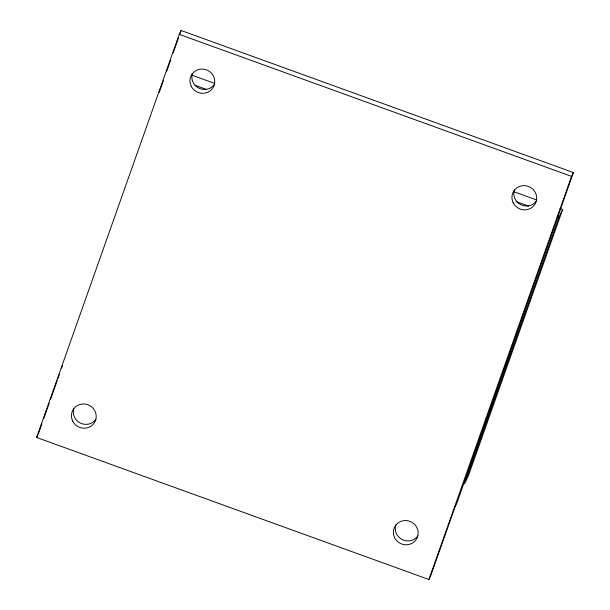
<?xml version="1.0" encoding="UTF-8"?>
<svg xmlns="http://www.w3.org/2000/svg" width="610" height="610" viewBox="0 0 610 610"><rect width="100%" height="100%" fill="white"/><g stroke="black" fill="none" stroke-linecap="round" stroke-linejoin="round"><path stroke-width="0.91" d="M36.592 437.462L179.256 34.351L181.117 30.5L573.408 172.538L456.737 503.608L454.877 507.451L430.744 575.649L428.883 579.5L36.592 437.462L38.079 434.381M38.453 433.611L41.945 423.744M43.851 418.361L49.25 403.103M50.516 399.512L57.188 380.671M57.82 378.879L59.406 374.387M61.633 368.112L62.586 365.421M159.202 92.415L163.335 80.749M166.507 71.774L170.632 60.108M173.179 52.933L178.577 37.675M179.843 34.091L181.117 30.5M428.883 579.5L571.547 176.389L573.408 172.538M562.679 209.398L558.951 217.099L464.561 483.821L468.282 476.12L562.679 209.398L559.995 208.429M179.256 34.351L571.547 176.389M191.54 75.022L214.796 83.44M513.49 191.593L536.739 200.011M194.971 85.316L206.599 89.525M516.029 201.552L528.55 206.088M557.166 216.451L558.951 217.099M214.499 84.371A12.474 12.055 25.8 0 1 199.058 88.221A12.474 12.055 25.8 0 1 192.257 73.833M536.457 200.942A12.474 12.055 25.8 0 1 520.658 204.617A12.474 12.055 25.8 0 1 514.459 189.657M417.926 535.862A12.474 12.055 25.8 0 1 402.127 539.537A12.474 12.055 25.8 0 1 395.928 524.577M95.968 419.291A12.474 12.055 25.8 0 1 80.528 423.142A12.474 12.055 25.8 0 1 73.726 408.753M394.655 537.707A12.474 12.055 25.8 0 0 416.066 539.713A12.474 12.055 25.8 0 0 406.641 520.589A12.474 12.055 25.8 0 0 394.655 537.707M72.689 421.136A12.474 12.055 25.8 0 0 94.1 423.142A12.474 12.055 25.8 0 0 84.676 404.018A12.474 12.055 25.8 0 0 72.689 421.136M191.22 86.216A12.474 12.055 25.8 0 0 212.638 88.221A12.474 12.055 25.8 0 0 203.206 69.105A12.474 12.055 25.8 0 0 191.22 86.216M513.185 202.787A12.474 12.055 25.8 0 0 534.596 204.792A12.474 12.055 25.8 0 0 525.172 185.676A12.474 12.055 25.8 0 0 513.185 202.787"/></g></svg>
